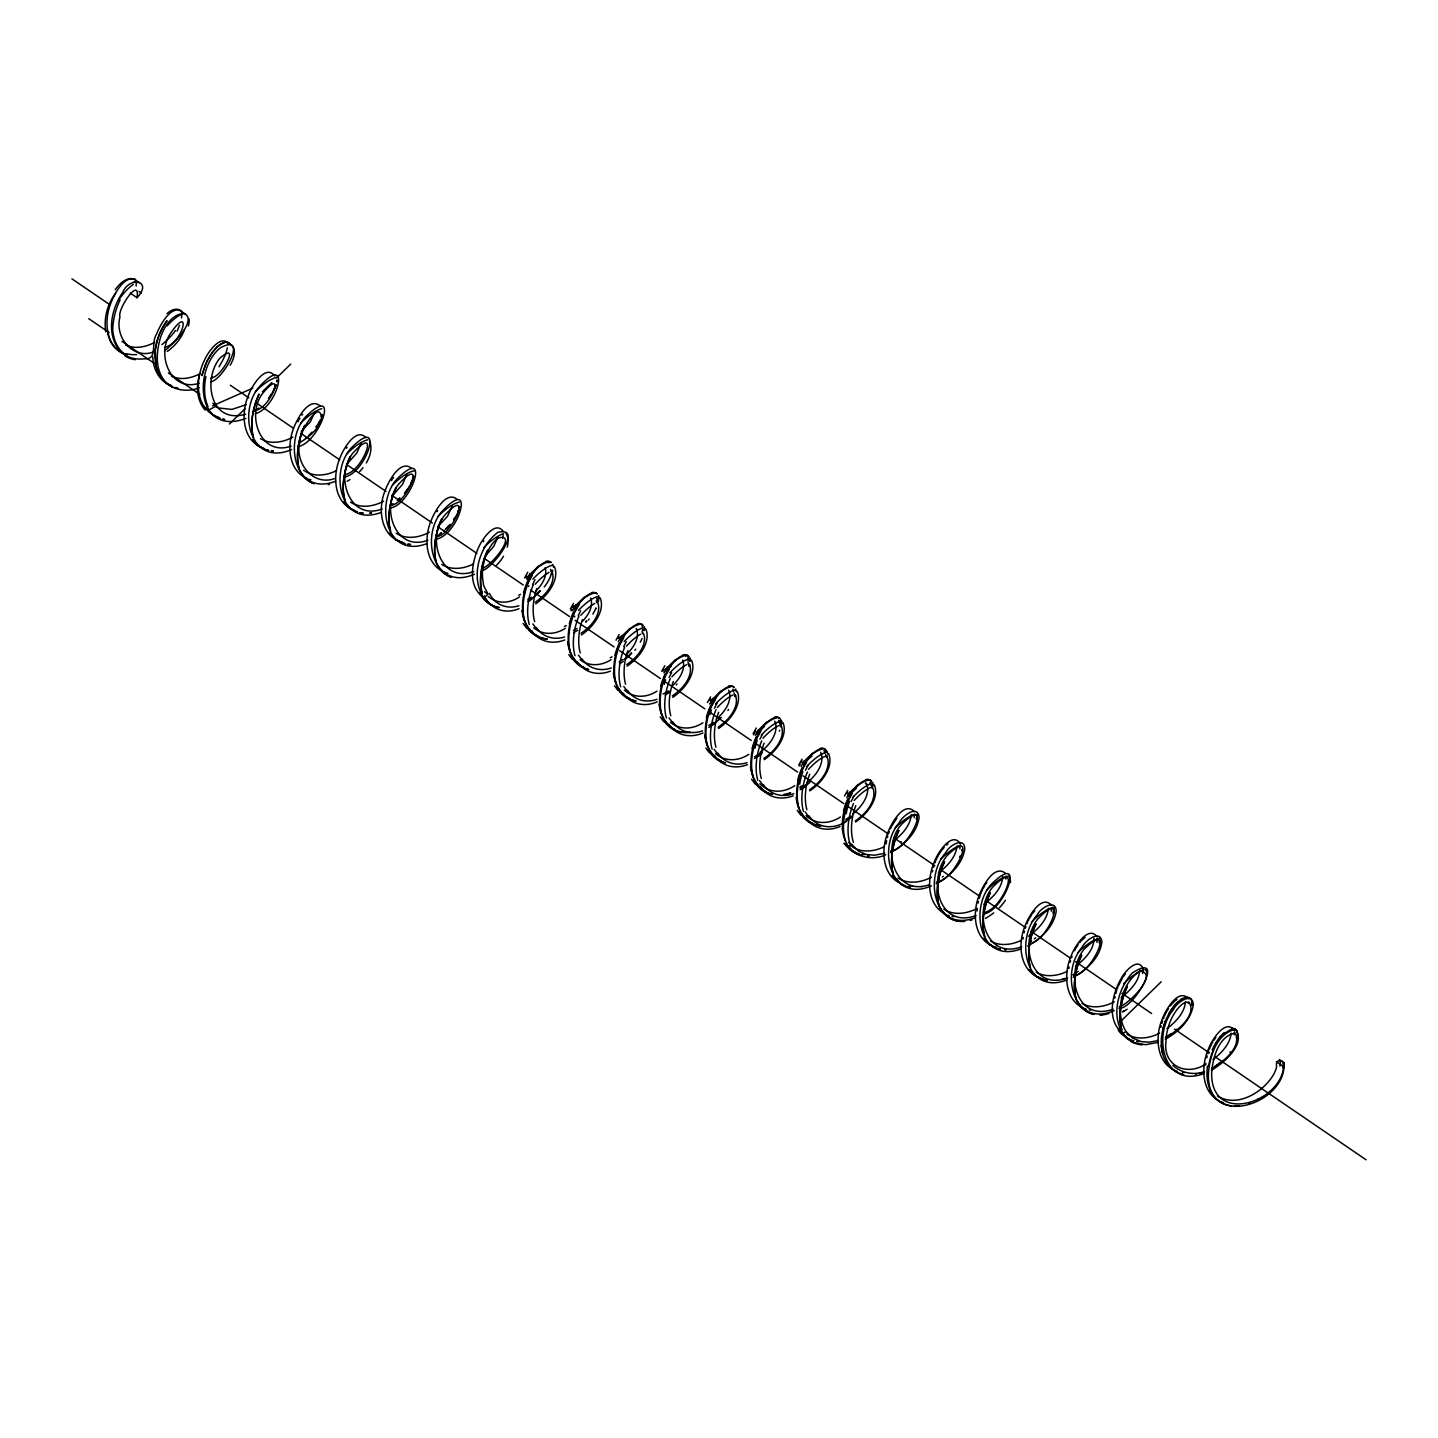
<?xml version="1.0" encoding="UTF-8"?>
<svg xmlns="http://www.w3.org/2000/svg" width="1438" height="1438" viewBox="0 0 1438 1438"><rect width="100%" height="100%" fill="white"/><g stroke="black" fill="none" stroke-linecap="round" stroke-linejoin="round"><path stroke-width="1.5" d="M911.279 814.753C910.29 826.167 901.302 835.154 892.674 841.787M957.007 845.957C956.018 857.372 947.013 866.341 938.385 872.974M1048.41 908.295C1047.295 920.248 1037.697 929.541 1028.476 936.228M1231.18 1033.167C1230.047 1044.276 1221.419 1053.047 1213.025 1059.608M254.706 410.513C271.117 408.913 286.575 364.317 262.291 393.832C246.311 415.133 260.17 457.068 291.141 446.122M960.296 845.113L959.847 848.869M1006.007 876.281L1005.755 879.031M1097.374 938.583L1096.924 942.357M1099.657 940.146L1099.405 942.897L1099.639 939.661M1143.066 969.751L1142.617 973.508M427.949 540.221C394.407 552.641 380.279 506.338 398.614 484.229C426.978 452.988 407.637 504.055 390.471 505.457M977.067 911.063L977.157 909.481M1205.673 1064.174C1186.62 1076.577 1162.839 1065.918 1165.966 1041.651C1166.2 1031.226 1169.454 1020.872 1175.188 1012.172C1177.398 1008.344 1186.17 998.619 1188.561 1003.454M277.049 380.027L276.815 381.915L276.995 380.531M1205.619 1064.911L1205.781 1063.401M155.304 350.566L156.023 365.917M167.006 320.8C155.663 336.276 150.235 358.817 160.175 376.289C161.29 381.699 182.896 393.149 166.736 383.119C159.097 375.839 156.688 364.659 157.389 354.449C161.398 296.821 219.726 304.694 164.453 351.016M406.936 473.893L402.568 484.354L393.545 494.402M155.358 350.099L155.663 347.852M1022.993 939.032L1023.191 937.432M503.192 535.224L502.581 538.261M914.478 815.706L914.119 817.683M916.761 817.269L916.401 819.247M1051.591 909.229L1051.25 911.207M916.725 817.521L916.473 818.923M886.078 843.944L886.635 840.763M1068.865 968.601L1069.117 967.001M1234.253 1034.695L1234.469 1031.819M155.753 347.295L156.814 342.28M452.413 505.619L447.47 516.386L438.033 526.38M361.082 443.281L356.822 453.042L347.798 463.108M1279.874 1066.223C1282.283 1058.062 1274.949 1059.824 1276.674 1066.583C1275.147 1073.611 1270.653 1079.579 1265.764 1084.683C1254.116 1096.583 1234.703 1105.552 1218.795 1096.763M1114.81 998.17L1115.097 996.588M413.784 476.104L413.443 477.47M459.405 507.578L459.621 506.571M962.112 850.397L962.31 849.391L962.004 850.829M314.778 412.293L310.32 421.819L301.297 431.436M1160.897 1027.307L1161.239 1025.815M932.363 871.931L932.705 870.367M978.074 903.1L978.415 901.536M1206.734 1057.865L1207.201 1055.887M497.836 537.363L493.737 546.368L485.846 555.463M1053.407 913.148L1053.892 907.917M1024.09 932.687L1024.485 931.141M1053.245 913.777L1053.91 908.151M202.65 372.927L201.985 375.678L205.149 365.396M321.519 416.804L322.22 414.504M156.958 341.741L157.569 339.548M202.776 372.478L206.802 361.657L212.465 352.274M887.354 837.635L887.785 836.089M1070.142 962.292L1070.573 960.746M1115.834 993.46L1116.733 990.405M1161.886 1023.371L1162.623 1020.962M335.162 478.405C312.316 487.015 293.514 461.508 300.308 440.477C298.151 434.402 319.703 398.488 321.321 417.326M933.532 867.276L933.999 865.748M979.242 898.444L980.213 895.425M1207.902 1053.461L1208.693 1051.088M130.211 293.046L137.059 297.72C153.291 280.554 129.51 275.844 122.751 292.327C111.427 308.595 106.16 333.077 119.102 349.901C125.034 357.163 134.992 360.075 144.088 358.781C158.557 360.057 150.397 342.747 156.544 334.263C159.798 325.276 172.254 302.304 183.003 312.675M157.749 339.009L158.45 336.869M276.078 384.863L275.521 386.445M413.173 478.351L411.933 481.586M458.884 509.519L458.003 511.928M1025.384 928.085L1025.887 926.575M276.024 385.042L274.029 389.788M413.119 478.548L410.549 484.408M458.812 509.717L457.967 511.982M158.647 336.348L159.438 334.263M888.756 833.087L889.295 831.613M1071.544 957.744L1072.083 956.27M1117.236 988.895L1117.775 987.439M1163.468 1018.625L1164.007 1017.259M935.042 862.782L935.617 861.344M980.752 893.951L981.327 892.513M1209.376 1049.237L1210.131 1047.439M159.618 333.814L160.535 331.711M205.328 364.946L206.227 362.879M1211.443 1068.65C1222.695 1062.287 1242.36 1047.206 1235.152 1033.113C1218.453 1036.043 1212.54 1058.386 1211.659 1073.215C1210.904 1126.709 1285.248 1101.939 1283.882 1062.628L1279.299 1059.5M1027.002 923.681L1027.595 922.279M1118.351 986.001L1122.341 978.146M275.179 387.307L274.083 389.68M1164.582 1015.911L1165.589 1013.754M137.059 297.72C140.331 275.197 116.945 309.619 119.983 316.881C114.483 336.51 131.954 359.428 153.039 352.166M532.563 584.565L534.99 579.658M571.012 610.773L571.803 609.065M578.202 615.662L580.646 610.755M623.715 646.633L626.213 641.69M890.481 828.773L891.111 827.389M936.21 859.942L936.839 858.576M981.92 891.111L982.549 889.745M160.714 331.297L161.703 329.302M669.101 677.46L671.654 672.445M206.443 362.448L207.378 360.507M1210.706 1046.109L1211.533 1044.419M714.452 708.269L717.095 703.164M753.584 734.872L755.327 731.349M759.929 739.186L762.607 734.027M799.258 765.987L800.121 764.189M805.514 770.247L808.228 765.07M851.188 801.379L853.902 796.203M319.793 420.849L320.368 419.662M959.577 857.174L960.153 855.97M411.556 482.431L410.693 484.157M1028.224 920.895L1028.889 919.565M526.11 577.932L526.919 576.296M298.026 421.783L298.637 420.579M663.116 671.097L663.979 669.425M524.618 577.86L527.782 572.198M526.901 579.424L530.065 573.762M529.184 580.97L532.348 575.326M570.311 609.029L573.474 603.367M572.594 610.575L575.757 604.931M574.876 612.139L578.058 606.476M616.003 640.198L619.185 634.535M618.304 641.743L621.468 636.099M620.587 643.307L623.75 637.645M661.714 671.348L664.877 665.704M663.996 672.912L667.16 667.25M666.279 674.476L669.443 668.814M707.406 702.517L710.57 696.873M709.689 704.081L712.871 698.419M711.972 705.645L715.153 699.982M753.117 733.686L756.28 728.023M755.399 735.249L758.563 729.587M757.682 736.795L760.846 731.151M798.809 764.854L801.973 759.192M801.092 766.418L804.255 760.756M803.375 767.964L806.538 762.32M844.501 796.023L847.683 790.361M846.802 797.569L849.966 791.925M849.085 799.133L852.249 793.488M1166.002 1012.927L1166.883 1011.291M456.259 515.559L456.889 514.355M207.593 360.075L208.636 358.152M161.937 328.853L162.728 327.361M891.758 826.059L896.899 818.024M937.504 857.246L938.187 855.952M1074.545 950.716L1075.229 949.44M983.215 888.414L984.599 885.88M1119.771 1027.325L1118.225 1030.219L1120.849 1033.473L1134.402 1042.712L1145.583 1044.689L1158.291 1042.352M572.612 607.429L573.474 605.847M1212.18 1043.179L1212.845 1041.993M273.579 390.651L272.591 392.412M319.29 421.819L318.301 423.581M618.304 638.472L619.167 636.89M709.653 700.342L710.57 698.724M272.753 392.143L273.454 390.902M318.463 423.293L319.146 422.071M1029.572 918.289L1031.747 914.676M801.02 762.446L801.973 760.81M846.73 793.596L847.665 791.943M162.925 327.001L164.022 325.15M299.266 419.411L299.913 418.278M410.207 485.019L409.147 486.799L409.866 485.631M208.87 357.738L209.948 355.959M137.167 281.111C125.897 271.854 114.339 294.035 110.852 303.076C103.913 320.171 105.1 345.965 124.603 354M938.888 854.711L939.607 853.507M1075.93 948.181L1078.14 944.73M1167.548 1010.123L1168.483 1008.631M455.558 516.799L453.995 519.298M436.972 511.712L437.637 510.616M391.496 480.616L392.161 479.519M1213.762 1040.465L1214.463 1039.368M272.052 393.293L270.883 395.091M454.857 517.968L453.689 519.747M985.318 884.676L986.81 882.429M210.164 355.599C213.938 349.955 223.357 337.283 230.601 344.419M164.507 324.377L166.772 321.105M271.189 394.641L271.998 393.383M317.708 424.552L316.018 427.068L316.594 426.241M346.414 448.314L347.079 447.272M483.168 541.731L483.851 540.688M1214.697 1039.009L1215.901 1037.301M940.344 852.357L941.099 851.26M1123.078 976.995L1125.379 973.832M406.019 491.275L408.284 488.129M392.844 478.495L393.545 477.488M1032.484 913.579L1034.803 910.596M269.607 396.87L270.254 395.971L268.421 398.416M301.944 415.169L302.627 414.234M406.487 490.664L407.421 489.387M1170.388 1005.881L1171.377 1004.641M212.698 351.986L216.725 347.421M941.854 850.2L944.191 847.377M404.473 493.18L405.516 491.922M1079.686 942.681L1080.459 941.746M1171.611 1004.335L1172.599 1003.203M450.184 524.331L445.546 529.238M311.992 432.083L308.451 435.732M448.728 526.002L446.211 528.591M1172.851 1002.951L1174.073 1001.693M1081.232 940.847L1085.079 937.36M229.379 424.03L245.107 408.662M262.417 391.747L271.854 382.526M276.581 377.906L290.746 364.066M1119.932 1022.094L1161.167 981.795M217.03 347.133L219.655 344.94M399.854 498.069L397.265 500.388M398.721 499.112L399.62 498.267M1174.325 1001.459L1175.547 1000.399M443.497 531.089L444.414 530.28M900.476 842.758L901.41 841.931M305.449 438.41L306.384 437.601M946.51 845.095L948.019 843.89M258.768 408.033L256.791 409.56M440.585 533.462L441.574 532.689L438.788 534.81M1175.781 1000.201L1176.967 999.338M1034.299 938.906L1035.702 937.828M212.051 377.673C222.063 376.612 241.278 339.817 219.816 358.242C202.668 379.111 209.786 424.749 245.754 414.162M942.285 877.054L943.292 876.299M984.095 904.16C992.795 897.402 1002.25 888.181 1002.681 876.479M1075.48 966.462C1084.216 959.595 1094.192 950.105 1093.941 938.151M1121.173 997.613C1129.873 990.854 1139.327 981.615 1139.723 969.913M257.42 409.093L254.526 411.142M1166.991 1028.673C1175.601 1022.005 1184.678 1012.981 1185.469 1001.513M219.888 344.778L224.903 342.298M391.639 504.648L393.095 503.642M1077.134 972.142L1078.356 971.279M531.988 599.035L528.016 601.587M577.699 630.204L573.726 632.756M623.391 661.372L619.419 663.925M669.083 692.523L665.111 695.093M714.794 723.691L708.772 727.412M760.486 754.86L754.465 758.563M806.197 786.029L800.157 789.732M851.889 817.197L845.868 820.9M210.649 381.861C223.16 380.099 249.547 331.926 220.176 347.906C192.854 370.303 196.7 436.631 245.97 418.422M299.374 442.886C309.583 436.828 320.692 427.733 322.058 415.187M436.487 536.374L437.529 535.673M1030.579 941.53L1031.621 940.829M255.335 413.677C277.75 407.889 292.435 350.045 258.696 387.451C237.288 412.994 251.093 467.224 291.626 449.519M435.84 536.769L437.332 535.817M1029.95 941.926L1031.423 940.973M212.482 377.277L210.595 378.446M851.44 816.083L845.868 819.318M805.729 784.878L800.175 788.096M759.983 753.638L754.483 756.819M938.115 879.876L939.176 879.193M1075.211 973.364L1076.271 972.699M714.219 722.307L708.772 725.417M668.454 690.959L663.08 693.997M799.923 787.017L801.937 785.795M622.708 659.665L619.185 661.714M345.138 476.805C366.42 472.94 385.654 412.958 350.764 448.476C329.23 473.048 340.339 528.195 381.322 512.341M390.794 507.902C412.023 504.037 431.292 444.072 396.439 479.627C374.941 504.235 386.085 559.364 427.068 543.564M531.269 597.255L527.782 599.287M576.98 628.424L573.474 630.473M436.541 539.124C459.297 534.397 476.248 474.091 441.412 512.09C420.04 537.686 433.917 591.863 474.45 574.211M482.305 570.401C492.048 569.322 524.618 526.056 497.854 532.348C479.052 546.476 470.657 576.225 483.006 597.004C492.892 595.404 482.862 588.591 483.33 582.947C482.072 577.105 482.197 571.03 483.276 565.17C485.361 555.05 489.657 544.625 497.979 538.082C519.244 532.15 489.441 568.477 482.054 568.082M164.489 347.511C184.28 342.532 191.739 301.513 169.72 334.569C156.508 355.528 170.816 392.52 199.181 383.227M1073.036 974.64L1074.132 974.029M297.936 446.553C319.38 443.533 341.525 381.034 305.108 417.326C283.592 441.897 294.682 497.045 335.683 481.245M983.466 914.083C1004.856 911.117 1027.145 848.618 990.728 884.837C969.212 909.391 980.231 964.574 1021.232 948.81M344.868 474.486C362.142 473.066 381.501 421.801 352.957 453.042C334.515 475.097 348.643 521.509 382.184 508.98M436.235 536.734C453.347 535.439 472.94 484.3 444.522 515.451C426.187 537.524 440.172 583.9 473.749 571.551M885.754 854.747C871.14 861.632 853.273 856.023 844.034 843.225L848.6 846.335L851.817 844.573L858.54 851.134L865.928 854.37L874.34 855.233L884.73 853.309M1158.417 1040.483L1149.465 1042.173L1141.377 1041.651L1132.695 1038.11L1126.008 1031.567L1122.808 1033.329C1106.343 1020.854 1111.88 994.97 1120.777 979.152C1123.905 972.663 1137.422 956.594 1142.94 968.151M1211.443 1070.249C1223.756 1063.185 1246.512 1043.862 1235.404 1029.41C1216.494 1033.257 1209.16 1057.577 1208.369 1074.707C1207.345 1130.61 1287.657 1103.323 1283.882 1062.628M983.412 912.519C1002.358 911.225 1023.982 854.639 992.148 887.731C973.256 911.063 984.599 960.35 1021.807 946.761M1029.123 943.688C1048.05 942.411 1069.71 885.826 1037.877 918.9C1018.967 942.232 1030.309 991.519 1067.517 977.948M154.765 342.316C146.029 347.061 135.064 349.326 125.681 345.12M200.475 373.485C191.847 378.158 181.062 380.441 171.751 376.432M1165.355 1039.279C1178.333 1031.999 1190.988 1020.135 1193.324 1004.803C1192.677 991.124 1176.248 1002.753 1173.48 1009.638C1151.874 1034.353 1163.378 1089.573 1204.397 1073.377M890.517 852.608C903.927 845.256 917.3 832.962 919.134 817.036C917.498 804.273 902.165 816.173 899.361 822.518C877.036 847.809 890.014 903.729 931.447 885.898M936.21 883.759C949.457 876.533 962.328 864.562 964.79 849.049C964.79 835.927 948.738 845.796 945.898 852.482C923.502 876.731 933.675 933.55 975.521 917.642M1027.595 946.078C1040.86 938.852 1053.712 926.899 1056.193 911.368C1056.193 898.247 1040.141 908.133 1037.319 914.82C1014.904 939.068 1025.096 995.869 1066.942 979.997M1073.323 977.265C1086.715 969.913 1100.088 957.636 1101.939 941.692C1100.286 928.93 1084.971 940.829 1082.167 947.193C1059.86 972.483 1072.838 1028.404 1114.252 1010.572M1119.016 1008.433C1134.366 1009.027 1166.901 950.5 1132.335 972.969C1116.787 989.686 1108.968 1022.13 1128.165 1038.847M246.15 404.689L231.931 409.417L218.288 407.943M292.849 437.134C283.789 442.059 272.339 444.378 262.651 439.866M429.279 532.24C419.321 537.668 406.127 539.843 396.151 533.264M383.658 501.161C373.664 506.589 360.471 508.728 350.495 502.15M610.251 657.777L612.067 656.86M518.759 595.278L520.556 594.361M564.469 626.483L566.266 625.566M1159.603 1033.185C1150.112 1038.074 1138.087 1040.159 1128.291 1034.929M1165.391 1037.679C1176.608 1031.657 1197.782 1015.066 1188.813 1001.783M890.607 850.954C908.474 851.098 934.394 792.931 901.554 824.316C881.368 846.245 892.908 896.737 928.93 884.909M931.536 877.18C921.381 882.537 908.115 884.622 898.031 878.061M936.3 882.087C954.149 882.213 980.033 824.082 947.229 855.466C927.492 878.582 938.151 929.308 976.096 915.593M977.247 908.367C967.109 913.723 953.843 915.808 943.741 909.229M1073.395 975.593C1091.244 975.755 1117.182 917.606 1084.36 948.972C1064.641 972.07 1075.265 1022.831 1113.228 1009.134M1114.306 1001.819C1104.528 1006.96 1091.963 1009.152 1081.951 1003.418M1119.106 1006.78C1127.626 1005.468 1159.675 973.149 1139.849 971.135C1121.281 983.394 1114.306 1012.424 1126.008 1031.567M473.533 563.93C463.827 568.873 451.262 570.616 441.718 564.361M336.546 470.603C327.145 475.331 315.228 477.146 305.755 471.646M884.388 846.712C874.52 851.53 861.919 853.147 852.303 846.874M1021.501 940.236C1012.01 944.856 1000.093 946.564 990.584 941.081M1067.194 971.387C1057.703 976.007 1045.768 977.714 1036.259 972.25M212.554 405.804L252.8 388.152M199.127 387.685C184.513 394.084 165.532 388.26 158.629 373.503M1063.042 978.972L1064.659 978.451M1062.862 979.026L1064.012 978.667M1204.487 1071.526C1193.648 1075.66 1181.281 1072.892 1172.797 1065.414M921.165 886.671L922.315 886.437M225.119 342.262L228.247 342.352L230.493 344.239M370.483 513.024L371.633 512.863M369.494 513.15L371.094 512.953M869.019 856.149L867.474 856.113L868.678 856.149M912.447 885.772L909.355 885.646M1006.115 949.637L1004.569 949.619L1005.773 949.637M271.836 450.867L273.364 450.975L271.297 450.813M865.173 854.567L862.135 854.298M1138.554 1041.525L1136.631 1041.328M1184.157 1072.676L1182.701 1072.55M408.392 544.319L410.567 544.463L407.421 544.193M363.239 513.204L360.237 512.791M362.7 513.15L359.536 512.647M224.526 419.519L222.423 419.141M910.02 887.012L907.917 886.635M1047.116 980.5L1043.988 979.889M223.142 419.285L224.634 419.537M910.128 887.03L907.18 886.455M1047.224 980.518L1044.276 979.961M1089.159 1009.889L1090.633 1010.123M952.064 916.401L953.556 916.653M177.647 388.17L174.951 387.523M177.593 388.152L174.825 387.487M1000.363 949.17L997.289 948.451M268.834 450.454L265.095 449.465M1000.039 949.116L997.163 948.397M1042.011 978.415L1043.467 978.739M268.133 450.31L264.574 449.285M405.228 543.816L395.81 539.735L389.321 533.121L396.511 540.203L404.491 543.636M862.225 855.466L860.194 854.945L861.488 855.304M1133.827 1040.842L1132.012 1040.357M446.517 572.881L447.937 573.277M857.767 853.345L859.205 853.741M994.898 946.869L996.318 947.265M309.458 479.429L310.896 479.825M402.298 542.18C380.639 536.698 377.637 509.016 384.863 491.257C388.242 481.91 399.998 458.848 411.61 468.321M127.281 354.898L125.915 354.485A37.891 30.647 -51.9 0 1 107.544 330.56M220.391 418.62L213.004 415.061L206.533 408.464L212.536 414.719L220.266 418.584M357.487 512.126L350.099 508.567L343.628 501.952L349.632 508.225L357.361 512.09M1042.981 979.602L1035.594 976.043L1029.123 969.446L1035.126 975.719L1042.856 979.566M1223.235 1102.64L1221.923 1102.191M216.599 416.571L217.983 417.02M263.729 448.225C242.447 441.43 240.613 413.767 248.181 396.079C250.877 387.307 265.581 363.113 274.658 376.019M905.76 886.078L903.028 885.071L904.897 885.79M947.804 915.233L949.188 915.7M1040.591 978.02C1019.308 971.243 1017.511 943.562 1025.06 925.91C1028.206 917.102 1041.274 894.023 1051.412 905.149M1086.265 1009.17C1065.001 1002.412 1063.185 974.73 1070.735 957.061C1073.449 948.271 1088.171 924.095 1097.248 937.001M1177.183 1071.364C1156.458 1064.336 1154.696 1037.319 1161.958 1019.848C1165.014 1010.932 1178.243 987.367 1188.507 998.673M171.643 385.654C159.51 381.915 152.949 368.919 152.77 356.876M1131.131 1040.069L1128.578 1039.045M859.187 854.621L851.979 850.775L846.317 844.771L851.206 850.164L856.383 852.878M996.282 948.127L993.424 946.959M445.115 572.414C424.965 564.649 423.761 538.064 431.041 520.754C434.528 511.874 446.193 489.999 457.194 499.399M858.666 854.442L853.507 851.871L848.6 846.335M902.093 884.064C881.925 876.299 880.685 849.714 887.947 832.404C891.093 823.597 904.143 800.517 914.298 811.625M993.514 946.402C973.346 938.637 972.124 912.052 979.386 894.742C982.873 885.862 994.485 863.968 1005.522 873.333M995.761 947.948L989.434 944.55L983.412 938.277L985.336 940.758M308.074 478.962C287.924 471.161 286.737 444.594 293.999 427.284C297.486 418.422 309.116 396.529 320.117 405.911M1221.491 1102.029C1201.287 1093.689 1200.658 1066.762 1208.297 1049.38C1211.191 1040.914 1225.446 1017.906 1234.307 1030.327M353.82 510.184C333.688 502.347 332.502 475.78 339.763 458.452C342.873 449.681 355.959 426.601 366.043 437.763M264.125 449.123L257.887 445.618L252.225 439.615L257.096 445.007L263.226 448.746M215.251 416.031C193.77 405.588 195.622 376.558 205.328 358.475C208.546 351.393 221.812 333.149 228.876 344.491M946.456 914.694C926.845 905.688 926.665 879.211 934.305 861.973C937.145 853.615 951.722 830.751 960.171 843.513M216.077 406.972L217.174 407.493M902.021 884.622L892.009 875.94L901.716 884.46M992.508 946.492L986.037 941.53M260.476 438.698L261.554 439.309M1127.913 1034.731L1126.817 1034.084M1218.417 1096.547L1217.357 1095.846M1276.333 1061.657L1282.606 1066.007M138.947 291.465L141.23 293.01M230.296 385.222L248.846 397.859M256.252 402.91L293.334 428.2M300.74 433.251L339.674 459.801M347.097 464.869L386.013 491.419M391.585 495.211L432.353 523.019M437.925 526.811L476.859 553.36M484.264 558.411L523.198 584.96M530.604 590.011L569.538 616.56M575.092 620.353L614.026 646.902M619.598 650.695L660.366 678.52M665.938 682.313L704.854 708.862M710.426 712.655L751.211 740.462M756.765 744.255L797.551 772.062M803.105 775.855L843.89 803.662M847.593 806.197L888.378 834.004M893.951 837.797L934.736 865.622M940.29 869.415L979.224 895.964M986.63 901.015L1025.564 927.564M1031.118 931.357L1070.052 957.906M1075.606 961.698L1116.391 989.506M1121.964 993.299L1151.622 1013.52M1174.469 1029.105L1209.484 1052.993M1215.002 1056.75L1366.1 1159.801M71.9 278.828L110.295 305M88.743 318.661L109.108 332.555M122.068 341.399L155.412 364.12M168.372 372.963L199.846 394.425M212.806 403.269L216.509 405.804L208.816 410.01L204.232 406.9M484.534 591.737L488.147 594.2M848.69 842.452L851.817 844.573M483.006 597.004C467.098 585.715 471.97 560.928 479.411 545.703C482.809 538.603 495.301 520.556 503.012 531.143M303.616 470.244L304.676 470.963M850.146 845.292L851.206 846.119M581.599 659.305L578.418 655.135M536.014 628.064L532.851 623.912M626.968 690.671L623.786 686.465M808.426 816.227L805.136 811.859M762.841 784.986L759.552 780.618M672.193 722.164L668.976 717.886M717.418 753.638L714.165 749.306M805.334 818.24L801.829 813.477M803.051 816.676L799.546 811.931M800.768 815.112L797.263 810.367M759.641 787.071L756.136 782.326M757.359 785.508L753.854 780.762M755.076 783.944L751.571 779.198M713.949 755.903L710.444 751.157M711.648 754.339L708.161 749.593M709.365 752.793L705.86 748.03M668.239 724.734L664.733 719.989M665.956 723.17L662.451 718.425M663.673 721.624L660.168 716.879M622.546 693.565L619.041 688.82M620.263 692.02L616.758 687.256M617.963 690.456L614.475 685.71M576.836 662.397L573.331 657.651M574.553 660.851L571.048 656.105M572.27 659.287L568.765 654.542M531.143 631.246L527.638 626.483M528.86 629.682L525.355 624.937M526.578 628.118L523.072 623.373M158.432 373.071L157.641 371.238M872.776 782.506L873.423 785.31M870.493 780.96L871.033 782.721M827.084 751.355L827.731 754.141M824.801 749.791L825.322 751.553M781.373 720.186L782.02 722.99M735.681 689.018L736.328 691.822M689.988 657.849L690.617 660.653M685.405 654.739L685.944 656.501M644.278 626.68L644.925 629.485M641.995 625.135L642.534 626.896M598.585 595.512L599.233 598.316M552.875 564.361L553.522 567.147M157.479 370.806L156.796 368.811M871.374 785.651L871.823 788.078M825.646 754.537L826.095 756.963M779.863 723.566L780.277 725.974M733.991 692.792L734.387 695.147M688.065 662.145L688.407 664.446M642.175 631.408L642.498 633.655M596.375 600.473L596.698 602.666M550.646 569.358L550.97 571.551M137.311 281.524L137.563 282.657M156.67 368.398L156.113 366.331M688.011 657.13L688.227 658.065M548.633 562.06L548.849 562.995M1191.635 1005.144L1191.671 1005.36A37.891 14.524 -43.2 0 0 1191.832 1002.915M916.797 814.429L916.851 815.58M865.532 782.919L865.586 783.818M1125.523 1037.158A37.891 30.701 -57.5 0 0 1131.634 1041.094A37.891 30.701 -57.6 0 1 1125.523 1037.158A37.909 30.288 -64.6 0 1 1120.759 1031.477M1127.284 986.378A37.891 18.946 -75.4 0 0 1121.82 1030.003A37.891 18.82 -75.3 0 1 1127.374 986.504M1142.365 1044.869A37.891 30.558 -50.2 0 1 1131.185 1041.705M1176.679 1029.302A37.891 22.774 -33.6 0 1 1176.266 1029.68M1190.916 999.266A37.891 13.248 -47.3 0 1 1191.94 1002.771M1190.97 999.158A37.891 12.457 -51.7 0 0 1188.579 997.415A37.891 12.241 -56.2 0 0 1185.289 997.469M1181.407 999.248A37.891 12.583 -60.7 0 1 1185.433 997.397M1177.237 1002.592A37.891 13.481 -65.1 0 1 1181.569 999.122M1177.362 1002.412A37.891 14.883 -69.1 0 0 1173.049 1007.355A37.891 16.681 -72.5 0 0 1169.094 1013.43M1177.362 1002.448A37.891 14.865 -69 0 0 1173.049 1007.373A37.891 16.663 -72.5 0 0 1169.112 1013.466M1161.562 1037.068A37.891 23.314 -77.9 0 1 1163.036 1028.601A37.891 21.031 -77.1 0 1 1165.661 1020.549A37.891 18.748 -75.2 0 1 1169.166 1013.305M1163.09 1028.619A37.891 21.013 -77.1 0 1 1165.679 1020.567M1161.383 1045.57A37.891 25.489 -77.4 0 1 1161.509 1037.086M1162.623 1053.677A37.891 28.976 -71.7 0 0 1165.535 1060.902A37.891 30.072 -66.3 0 0 1169.885 1066.924M1175.619 1071.382A37.891 30.647 -59.5 0 1 1169.795 1066.96M1182.521 1074.06A37.891 30.647 -52.1 0 1 1175.529 1071.436M1196.434 1074.869A37.891 30.09 -45.3 0 1 1195.373 1075.067M1183.78 1074.995A37.891 30.09 -45.3 0 1 1182.18 1074.635M1201.683 1072.856A37.891 27.448 -36.1 0 1 1199.813 1073.431M1220.107 1062.448A37.891 23.367 -33.5 0 1 1215.002 1066.313M1230.263 1051.843A37.891 18.838 -36.1 0 1 1229.921 1052.31M1237.507 1035.324A37.891 14.937 -42.2 0 1 1237.129 1038.2M1237.004 1031.226A37.891 13.535 -46.2 0 1 1237.615 1035.162M1237.075 1031.118A37.891 12.618 -50.5 0 0 1235.026 1028.907A37.891 12.241 -55 0 0 1231.935 1028.458M1223.576 1034.497A37.891 12.439 -59.6 0 1 1231.665 1029.374M1219.837 1037.158A37.891 14.452 -68 0 1 1224.223 1032.556M1215.793 1042.91A37.891 16.16 -71.6 0 1 1219.963 1036.96M1212.216 1049.83A37.891 18.173 -74.5 0 1 1215.883 1042.748M1208.639 1065.989A37.891 20.402 -76.7 0 1 1213.115 1050.513M1207.489 1066.007A37.891 24.931 -77.6 0 0 1206.985 1074.51A37.891 26.945 -76.1 0 0 1207.902 1082.742A37.891 28.598 -72.8 0 0 1210.329 1090.256M1210.257 1090.292A37.891 29.839 -67.8 0 0 1214.301 1096.637A37.891 30.54 -61.3 0 0 1219.694 1101.544A37.891 30.701 -54 0 0 1226.308 1104.708M1231.413 1105.822A37.891 30.288 -47 0 1 1226.201 1104.779M1239.43 1105.786A37.891 29.335 -41.1 0 1 1234.199 1106.092M1249.982 1103.054A37.891 27.915 -36.9 0 1 1248.867 1103.485M1258.592 1098.74A37.891 26.064 -34.4 0 1 1257.747 1099.261M1263.894 1096.637A37.891 23.979 -33.6 0 1 1263.067 1097.248M1283.055 1067.823A37.891 15.369 -41.3 0 1 1283.02 1068.164M1283.181 1067.661A37.891 13.859 -45.1 0 0 1283.002 1063.311A37.891 12.798 -49.3 0 0 1281.761 1060.867M205.167 410.064A37.891 30.18 -65.4 0 1 199.415 375.12M208.025 406.684A37.891 23.763 -77.9 0 1 205.922 376.558M255.299 391.693A37.891 12.618 -50.4 0 1 277.246 377.313M300.991 422.862A37.891 12.618 -50.4 0 1 321.806 408.716M304.694 425.396A37.891 18.946 -75.4 0 0 299.23 469.022A37.891 18.82 -75.3 0 1 304.784 425.522M313.736 483.563A37.891 30.36 -63.7 0 1 299.374 469.723M329.482 484.39A37.891 30.324 -64.1 0 1 328.206 484.678M314.059 483.689A37.891 30.324 -64.1 0 1 299.428 469.687M369.782 441.502A37.891 24.122 -33.6 0 1 366.295 462.946M363.005 467.709A37.891 24.122 -33.6 0 1 359.518 471.664M349.973 479.573A37.891 24.122 -33.6 0 1 347.187 481.317M346.684 454.013A37.891 12.618 -50.4 0 1 367.984 439.776M350.387 456.565A37.891 18.946 -75.4 0 0 344.94 500.19A37.891 18.82 -75.3 0 1 350.477 456.673M392.394 485.181A37.891 12.618 -50.4 0 1 414.36 470.819M438.087 516.35A37.891 12.618 -50.4 0 1 459.387 502.096M436.325 562.51A37.891 18.946 -75.4 0 1 441.79 518.884M436.343 562.492A37.891 18.82 -75.3 0 1 441.879 519.01M450.831 577.051A37.891 30.36 -63.7 0 1 436.469 563.229A37.891 30.324 -64.1 0 0 451.155 577.195M506.212 533.498A37.891 24.122 -33.6 0 1 507.308 547.177M503.516 556.218A37.891 24.122 -33.6 0 1 495.643 566.159M483.797 547.519A37.891 12.618 -50.4 0 1 503.713 533.624M482.359 593.301A37.891 18.946 -75.4 0 1 487.859 550.43M482.054 593.66A37.891 18.82 -75.3 0 1 487.572 550.179M492.533 605.128A37.891 30.324 -64.1 0 1 481.155 594.847M499.004 607.519A37.891 30.468 -49 0 1 492.317 605.47A37.891 30.468 -49 0 0 499.471 607.591M539.951 590.551A37.891 22.774 -33.6 0 1 535.547 594.793M551.167 574.445A37.891 19.359 -35.6 0 1 544.229 586.974M552.21 570.275A37.891 15.153 -41.7 0 1 551.203 574.068M552.713 570.383A37.891 15.135 -41.8 0 1 551.94 573.636M546.224 561.305A37.891 12.331 -53.1 0 1 550.952 562.33M537.686 567.309A37.891 12.475 -59.9 0 1 546.206 561.827M545.901 561.791A37.891 12.618 -50.4 0 1 551.203 562.546M530.64 575.775A37.891 14.739 -68.7 0 1 538.243 566.212M529.939 578.058A37.891 14.757 -68.8 0 1 538.261 566.949M530.209 577.681A37.891 18.82 -75.3 0 0 524.151 593.013A37.891 23.601 -77.9 0 0 522.569 610.143M523.594 592.851A37.891 20.186 -76.5 0 1 527.926 580.628M525.966 624.326A37.891 27.807 -74.7 0 1 522.03 610.485M527.135 625.854A37.891 27.825 -74.7 0 1 522.407 610.359M526.937 626.141A37.891 30.324 -64.1 0 0 538.243 636.297A37.891 30.629 -59.8 0 1 529.04 629.485M546.764 638.957A37.891 30.468 -49 0 1 538.908 637.034M586.452 620.839A37.891 22.774 -33.6 0 1 585.661 621.719M595.979 608.094A37.891 19.359 -35.6 0 1 595.602 608.957M589.185 619.077A37.891 19.359 -35.6 0 1 588.394 620.012M598.1 598.244A37.891 15.153 -41.7 0 1 597.902 601.444M591.935 592.474A37.891 12.331 -53.1 0 1 596.662 593.499M583.379 598.478A37.891 12.475 -59.9 0 1 591.899 592.977M591.593 592.959A37.891 12.618 -50.4 0 1 597.219 593.984M576.332 606.944A37.891 14.739 -68.7 0 1 583.936 597.363M575.631 609.227A37.891 14.757 -68.8 0 1 583.954 598.118M575.901 608.849A37.891 18.82 -75.3 0 0 569.843 624.182A37.891 23.601 -77.9 0 0 568.28 641.312M569.286 624.02A37.891 20.186 -76.5 0 1 573.636 611.797M571.659 655.494A37.891 27.807 -74.7 0 1 567.722 641.654M572.827 657.022A37.891 27.825 -74.7 0 1 568.1 641.528M572.648 657.31A37.891 30.324 -64.1 0 0 583.936 667.448A37.891 30.629 -59.8 0 1 574.751 660.635M588.394 669.443A37.891 30.468 -49 0 1 583.702 667.807A37.891 30.468 -49 0 0 588.735 669.515M631.354 652.888A37.891 22.774 -33.6 0 1 624.038 659.485M642.013 638.418A37.891 19.359 -35.6 0 1 640.269 642.265M635.722 649.203A37.891 19.359 -35.6 0 1 634.877 650.246M643.811 629.413A37.891 15.153 -41.7 0 1 643.829 630.617M637.627 623.643A37.891 12.331 -53.1 0 1 642.355 624.649M629.089 629.646A37.891 12.475 -59.9 0 1 637.609 624.146M637.286 624.128A37.891 12.618 -50.4 0 1 643.217 625.458M622.043 638.113A37.891 14.739 -68.7 0 1 629.646 628.532M621.342 640.395A37.891 14.757 -68.8 0 1 629.664 629.287M615.554 655.351A37.891 18.82 -75.3 0 1 621.611 640.018M614.979 655.189A37.891 20.186 -76.5 0 1 619.329 642.966M613.972 672.481A37.891 23.601 -77.9 0 1 615.482 655.315M617.369 686.663A37.891 27.807 -74.7 0 1 613.415 672.822M618.538 688.191A37.891 27.825 -74.7 0 1 613.792 672.696M618.34 688.478A37.891 30.324 -64.1 0 0 629.628 698.616A37.891 30.629 -59.8 0 1 620.443 691.804M636.099 701.025A37.891 30.468 -49 0 1 629.413 698.976A37.891 30.468 -49 0 0 635.488 700.899M677.064 684.057A37.891 22.774 -33.6 0 1 676.22 684.919M689.377 659.467A37.891 15.153 -41.7 0 1 689.521 661.156M689 665.237A37.891 15.153 -41.7 0 1 688.802 665.992M682.996 655.279A37.891 12.618 -50.4 0 1 689.197 656.95M683.32 654.811A37.891 12.331 -53.1 0 1 688.047 655.818M674.782 660.815A37.891 12.475 -59.9 0 1 683.302 655.315M667.735 669.281A37.891 14.739 -68.7 0 1 675.339 659.7M667.034 671.564A37.891 14.757 -68.8 0 1 675.357 660.455M667.304 671.169A37.891 18.82 -75.3 0 0 661.246 686.519A37.891 23.601 -77.9 0 0 659.665 703.631M660.689 686.357A37.891 20.186 -76.5 0 1 665.021 674.134M663.062 717.832A37.891 27.807 -74.7 0 1 659.125 703.991M664.23 719.342A37.891 27.825 -74.7 0 1 659.503 703.865M664.05 719.647A37.891 30.324 -64.1 0 0 675.339 729.785A37.891 30.629 -59.8 0 1 666.154 722.972M689.072 732.499A37.891 30.468 -49 0 0 690.258 732.409A37.891 30.468 -49 0 1 676.004 730.522M683.374 732.391A37.891 30.468 -49 0 1 675.105 730.144M720.186 717.796A37.891 22.774 -33.6 0 1 719.288 718.623M734.872 695.65A37.891 15.153 -41.7 0 1 734.692 696.387M729.03 685.962A37.891 12.331 -53.1 0 1 733.757 686.987M720.492 691.984A37.891 12.475 -59.9 0 1 728.994 686.483M728.689 686.447A37.891 12.618 -50.4 0 1 734.315 687.472M713.446 700.45A37.891 14.739 -68.7 0 1 721.031 690.869M712.727 702.733A37.891 14.757 -68.8 0 1 721.049 691.606M712.996 702.337A37.891 18.82 -75.3 0 0 706.957 717.688A37.891 23.601 -77.9 0 0 705.375 734.8M706.382 717.526A37.891 20.186 -76.5 0 1 710.731 705.303M708.754 749A37.891 27.807 -74.7 0 1 704.818 735.142M709.923 750.51A37.891 27.825 -74.7 0 1 705.195 735.034M709.743 750.816A37.891 30.324 -64.1 0 0 721.031 760.954A37.891 30.629 -59.8 0 1 711.846 754.141M725.507 762.931A37.891 30.468 -49 0 1 720.815 761.313A37.891 30.468 -49 0 0 724.788 762.733M762.122 752.218A37.891 22.774 -33.6 0 1 761.133 752.991M779.666 730.27A37.891 19.359 -35.6 0 1 779.378 731.169M780.528 720.815A37.891 15.153 -41.7 0 1 780.564 726.819M774.723 717.131A37.891 12.331 -53.1 0 1 779.45 718.155M766.184 723.134A37.891 12.475 -59.9 0 1 774.705 717.652M774.399 717.616A37.891 12.618 -50.4 0 1 780.313 718.946M759.138 731.6A37.891 14.739 -68.7 0 1 766.742 722.038M758.437 733.901A37.891 14.757 -68.8 0 1 766.76 722.775M752.649 748.856A37.891 18.82 -75.3 0 1 758.707 733.506M752.074 748.677A37.891 20.186 -76.5 0 1 756.424 736.472M751.067 765.969A37.891 23.601 -77.9 0 1 752.595 748.803M754.465 780.151A37.891 27.807 -74.7 0 1 750.51 766.31M755.633 781.679A37.891 27.825 -74.7 0 1 750.906 766.184M755.435 781.984A37.891 30.324 -64.1 0 0 766.742 792.122A37.891 30.629 -59.8 0 1 757.538 785.31M772.188 794.315A37.891 30.468 -49 0 1 766.508 792.464A37.891 30.468 -49 0 0 772.583 794.405M790.594 792.733A37.891 28.203 -37.6 0 1 783.854 794.423M809.756 782.542A37.891 24.122 -33.6 0 1 800.822 788.923M810.69 780.96A37.891 22.774 -33.6 0 1 809.756 781.787M826.58 755.921A37.891 15.153 -41.7 0 1 826.508 756.586M820.091 748.785A37.891 12.618 -50.4 0 1 826.293 750.456M820.433 748.299A37.891 12.331 -53.1 0 1 825.16 749.324M811.877 754.303A37.891 12.475 -59.9 0 1 820.397 748.821M804.831 762.769A37.891 14.739 -68.7 0 1 812.434 753.206M804.13 765.07A37.891 14.757 -68.8 0 1 812.452 753.943M798.342 780.025A37.891 18.82 -75.3 0 1 804.399 764.674M797.784 779.845A37.891 20.186 -76.5 0 1 802.134 767.622M796.76 797.137A37.891 23.601 -77.9 0 1 798.288 779.971M800.157 811.32A37.891 27.807 -74.7 0 1 796.221 797.479M801.326 812.847A37.891 27.825 -74.7 0 1 796.598 797.353M801.146 813.153A37.891 30.324 -64.1 0 0 812.434 823.291A37.891 30.629 -59.8 0 1 803.249 816.478M820.954 825.951A37.891 30.468 -49 0 1 812.2 823.632A37.891 30.468 -49 0 0 820.469 825.897M872.309 785.238A37.891 15.153 -41.7 0 1 872.273 787.089M866.125 779.468A37.891 12.331 -53.1 0 1 870.853 780.492M857.587 785.472A37.891 12.475 -59.9 0 1 866.107 779.971M865.784 779.953A37.891 12.618 -50.4 0 1 871.716 781.283M850.541 793.938A37.891 14.739 -68.7 0 1 858.144 784.375M849.822 796.221A37.891 14.757 -68.8 0 1 858.144 785.112M844.052 811.176A37.891 18.82 -75.3 0 1 850.092 795.843M843.477 811.014A37.891 20.186 -76.5 0 1 847.827 798.791M842.47 828.306A37.891 23.601 -77.9 0 1 843.98 811.14M847.036 844.016A37.891 27.825 -74.7 0 1 842.291 828.468M895.083 828.018A37.891 12.618 -50.4 0 1 914.999 814.106M898.786 830.553A37.891 18.946 -75.4 0 0 893.322 874.178A37.891 18.82 -75.3 0 1 898.876 830.661M940.794 859.169A37.891 12.618 -50.4 0 1 960.692 845.274M944.478 861.721A37.891 18.946 -75.4 0 0 939.032 905.347A37.891 18.82 -75.3 0 1 944.568 861.829M972.016 919.889A37.891 30.36 -63.7 0 1 970.219 920.428M964.898 921.399A37.891 30.36 -63.7 0 1 939.176 906.048A37.891 30.324 -64.1 0 0 958.229 921.165M1008.667 875.886A37.891 23.997 -33.5 0 1 1010.626 882.375M1005.396 900.206A37.891 23.997 -33.5 0 1 999.248 907.899M993.766 912.824A37.891 23.997 -33.5 0 1 985.336 918.415M986.486 890.338A37.891 12.618 -50.4 0 1 1007.301 876.191M1032.178 921.506A37.891 12.618 -50.4 0 1 1053.479 907.252M1035.881 924.041A37.891 18.946 -75.4 0 0 1030.417 967.666A37.891 18.82 -75.3 0 1 1035.971 924.167M1077.889 952.675A37.891 12.618 -50.4 0 1 1099.836 938.313M1081.592 955.209A37.891 18.946 -75.4 0 0 1076.127 998.835A37.891 18.82 -75.3 0 1 1081.682 955.335M1101.993 1014.886A37.891 30.36 -63.7 0 1 1100.25 1014.976M1093.635 1014.293A37.891 30.36 -63.7 0 1 1076.271 999.554M1108.914 1013.484A37.891 30.324 -64.1 0 1 1100.088 1015.03M1094.192 1014.455A37.891 30.324 -64.1 0 1 1076.325 999.518M1124.66 1010.644A37.891 23.997 -33.5 0 1 1122.467 1011.885A37.891 24.122 -33.6 0 0 1127.14 1009.206M1123.581 983.844A37.891 12.618 -50.4 0 1 1144.199 969.751M519.028 608.705A37.891 30.306 -64.3 0 1 484.426 595.943M554.367 566.662A37.891 22.774 -33.6 0 1 535.727 603.852M532.761 579.244A37.891 12.331 -53.1 0 1 552.354 565.26M529.292 624.523A37.891 20.186 -76.5 0 1 533.228 584.996M564.703 639.982A37.891 30.629 -59.8 0 1 531.718 630.725M600.059 597.831A37.891 22.774 -33.6 0 1 581.419 635.021M578.471 610.413A37.891 12.331 -53.1 0 1 598.064 596.428M574.984 655.692A37.891 20.186 -76.5 0 1 578.939 616.165M610.413 671.151A37.891 30.629 -59.8 0 1 577.411 661.893M645.752 628.999A37.891 22.774 -33.6 0 1 627.112 666.189M624.164 641.582A37.891 12.331 -53.1 0 1 643.757 627.597M620.695 686.861A37.891 20.186 -76.5 0 1 624.631 647.334M657.274 701.834A37.891 30.629 -59.8 0 1 623.103 693.062M691.462 660.168A37.891 22.774 -33.6 0 1 672.822 697.358M669.874 672.75A37.891 12.331 -53.1 0 1 689.467 658.766M666.387 718.011A37.891 20.186 -76.5 0 1 670.324 678.502M702.966 733.003A37.891 30.629 -59.8 0 1 668.814 724.231M737.155 691.336A37.891 22.774 -33.6 0 1 718.515 728.527M715.567 703.919A37.891 12.331 -53.1 0 1 735.16 689.916M712.098 749.18A37.891 20.186 -76.5 0 1 716.034 709.671M747.508 764.639A37.891 30.629 -59.8 0 1 714.506 755.399M782.847 722.487A37.891 22.774 -33.6 0 1 764.225 759.695M761.259 735.088A37.891 12.331 -53.1 0 1 780.852 721.085M757.79 780.349A37.891 20.186 -76.5 0 1 761.727 740.84M793.201 795.807A37.891 30.629 -59.8 0 1 760.217 786.55M828.558 753.656A37.891 22.774 -33.6 0 1 809.918 790.846M806.97 766.238A37.891 12.331 -53.1 0 1 826.562 752.254A37.891 15.135 -41.8 0 0 826.491 751.84M803.483 811.517A37.891 20.186 -76.5 0 1 807.437 772.008M840.062 826.508A37.891 30.629 -59.8 0 1 805.909 817.719M874.25 784.824A37.891 22.774 -33.6 0 1 855.61 822.015M852.662 797.407A37.891 12.331 -53.1 0 1 872.255 783.422M850.164 844.322A37.891 20.186 -76.5 0 1 853.543 803.5M518.92 605.722A33.056 27.376 -66.5 0 1 489.369 593.301M551.779 571.12A33.056 19.701 -29.8 0 1 535.278 602.145M535.17 584.205A33.056 9.059 -52.7 0 1 549.064 572.36M534.648 621.683A33.056 17.076 -79.9 0 1 536.823 588.555M564.577 636.998A33.074 27.717 -61 0 1 536.446 627.687M597.507 602.234A33.092 19.737 -29.8 0 1 580.97 633.313M580.826 615.284A33.128 9.113 -52.7 0 1 594.811 603.421M580.233 652.924A33.164 17.112 -79.8 0 1 582.444 619.652M611.276 667.933A33.218 27.789 -61 0 1 582.031 658.928M643.307 633.223A33.272 19.88 -30 0 1 626.662 664.554M626.393 646.165A33.344 9.275 -52.7 0 1 640.683 634.194M625.584 684.272A33.434 17.274 -79.5 0 1 627.939 650.641M656.914 699.335A33.523 27.969 -61 0 1 627.417 690.276M689.233 664.014A33.631 20.132 -30.4 0 1 672.373 695.848M671.87 676.867A33.757 9.581 -52.7 0 1 686.717 664.662M670.755 715.711A33.883 17.544 -79.1 0 1 673.308 681.486M702.517 730.846A34.009 28.257 -60.9 0 1 672.66 721.75M735.195 694.716A34.117 20.438 -30.8 0 1 718.119 727.197M717.346 707.514A34.242 9.904 -52.7 0 1 732.769 695.057M715.926 747.167A34.35 17.867 -78.8 0 1 718.641 712.277M747.059 762.679A34.44 28.526 -60.7 0 1 717.904 753.206M781.104 725.525A34.53 20.689 -31.1 0 1 763.866 758.509M762.877 738.323A34.602 10.138 -52.8 0 1 778.713 725.669M761.295 778.497A34.656 18.101 -78.6 0 1 764.099 743.194M793.794 793.65A34.71 28.706 -60.6 0 1 763.308 784.555M826.904 756.514A34.746 20.797 -31.3 0 1 809.594 789.75M808.516 769.348A34.782 10.264 -52.9 0 1 824.531 756.586M806.88 809.738A34.8 18.191 -78.5 0 1 809.702 774.255M846.712 821.206A34.818 28.778 -60.5 0 1 808.911 815.795M872.632 787.611A34.836 20.833 -31.4 0 1 855.322 820.936M854.19 800.463A34.836 10.282 -52.9 0 1 870.278 787.682M853.453 842.398A34.836 18.227 -78.5 0 1 855.79 805.711M519.478 596.896A33.056 27.376 -66.5 0 1 488.237 596.446M545.146 567.722A33.056 19.701 -29.8 0 1 535.871 590.964M527.944 579.28A33.056 9.059 -52.7 0 1 530.496 576.602M528.663 586.47A33.074 17.076 -79.9 0 1 528.878 585.751M565.296 628.352A33.092 27.735 -61 0 1 533.768 627.849M590.623 598.064A33.11 19.737 -29.8 0 1 582.552 621.198M574.948 609.011A33.146 9.095 -52.7 0 1 579.37 604.661M574.553 616.902A33.182 17.13 -79.8 0 1 574.787 616.183M611.078 659.665A33.236 27.825 -61 0 1 580.107 659.7M636.225 628.388A33.29 19.88 -29.9 0 1 626.429 654.38M621 639.658A33.38 9.239 -52.7 0 1 622.294 638.346M656.968 691.157A33.577 28.041 -61 0 1 624.38 690.096M682.691 660.078A33.685 20.15 -30.2 0 1 672.391 685.782M665.776 671.528A33.793 9.527 -52.7 0 1 671.133 666.297M664.284 684.326A33.919 17.562 -79.3 0 1 665.542 679.797M702.948 722.775A34.045 28.329 -60.9 0 1 670.593 722.397M728.617 690.222A34.17 20.474 -30.7 0 1 716.286 719.144M710.803 703.11A34.278 9.868 -52.7 0 1 716.412 697.556M709.977 714.686A34.386 17.867 -78.9 0 1 711.343 710.084M748.892 754.321A34.476 28.58 -60.7 0 1 715.459 753.494M774.723 721.175A34.566 20.707 -31 0 1 759.947 752.416M756.532 734.027A34.62 10.12 -52.8 0 1 764.531 726.424M754.986 748.191A34.692 18.101 -78.6 0 1 757.215 740.39M794.729 785.705A34.728 28.724 -60.6 0 1 759.785 783.728M820.631 752.236A34.764 20.815 -31.3 0 1 806.988 782.793M803.015 764.279A34.782 10.246 -52.9 0 1 811.913 756.172M799.726 784.231A34.8 18.191 -78.5 0 1 802.871 771.505M840.475 816.946A34.818 28.778 -60.5 0 1 806.071 815.652M866.395 783.368A34.836 20.833 -31.4 0 1 852.752 813.998M847.953 796.221A34.836 10.282 -52.9 0 1 856.491 788.186M846.173 813.818A34.836 18.227 -78.5 0 1 849.552 801.469M491.562 605.254A37.891 30.306 -64.3 0 1 479.861 592.833M528.195 576.135A37.891 12.331 -53.1 0 1 547.788 562.15M524.726 621.414A37.891 20.186 -76.5 0 1 528.663 581.887M538.1 636.926A37.891 30.629 -59.8 0 1 527.135 627.615M596.626 598.424A37.891 22.774 -33.6 0 1 596.734 599.035M573.906 607.303A37.891 12.331 -53.1 0 1 593.481 593.319M570.419 652.564A37.891 20.186 -76.5 0 1 574.355 613.055M581.995 667.214A37.891 30.629 -59.8 0 1 572.845 658.784M642.337 629.574A37.891 22.774 -33.6 0 1 642.498 630.851M619.598 638.472A37.891 12.331 -53.1 0 1 639.191 624.469M616.129 683.733A37.891 20.186 -76.5 0 1 620.066 644.224M628.586 698.85A37.891 30.629 -59.8 0 1 618.538 689.934M687.634 659.017A37.891 22.774 -33.6 0 1 688.029 660.743M665.291 669.623A37.891 12.331 -53.1 0 1 684.883 655.638M661.822 714.902A37.891 20.186 -76.5 0 1 665.758 675.393M674.296 730.001A37.891 30.629 -59.8 0 1 664.248 721.103M732.985 689.162A37.891 22.774 -33.6 0 1 733.614 691.319M711.001 700.791A37.891 12.331 -53.1 0 1 730.594 686.807M707.514 746.07A37.891 20.186 -76.5 0 1 711.468 706.543M721.84 761.978A37.891 30.629 -59.8 0 1 709.941 752.272M778.677 720.33A37.891 22.774 -33.6 0 1 779.432 723.08M756.694 731.96A37.891 12.331 -53.1 0 1 776.286 717.975M753.224 777.239A37.891 20.186 -76.5 0 1 757.161 737.712M764.8 791.889A37.891 30.629 -59.8 0 1 755.633 783.44M823.992 750.546A37.891 22.774 -33.6 0 1 824.873 753.081M802.404 763.129A37.891 12.331 -53.1 0 1 821.979 749.144M798.917 808.408A37.891 20.186 -76.5 0 1 802.853 768.881M816.191 825.268A37.891 30.629 -59.8 0 1 801.343 814.609M870.08 782.649A37.891 22.774 -33.6 0 1 870.709 784.806M848.096 794.297A37.891 12.331 -53.1 0 1 867.689 780.313M845.58 841.212A37.891 20.186 -76.5 0 1 848.977 800.391M227.33 347.708A37.891 12.475 -51.6 0 1 219.007 366.78M230.871 344.707A37.891 18.155 -36.9 0 1 230.17 365.27M166.952 313.664A37.891 16.645 -72.4 0 1 182.734 312.549M167.042 325.923A37.891 12.241 -56.5 0 1 181.997 314.149M181.709 313.196A37.891 12.241 -55.9 0 1 181.44 317.87M179.462 325.276A37.891 12.241 -55.9 0 1 177.09 331.135M188.917 318.625A37.891 16.231 -39.7 0 1 188.396 326.013M182.177 312.675A37.891 16.231 -39.7 0 1 185.52 313.879M175.508 330.488A37.891 16.447 -39.3 0 1 161.883 344.635M136.682 354.593A37.891 25.363 -34 0 1 126.49 353.73M125.717 354.737A37.891 27.574 -75.1 0 1 112.703 329.014M135.226 359.716A37.891 30.593 -51.1 0 1 124.962 355.941M105.801 331.801A37.891 27.376 -75.4 0 1 115.543 293.442M112.757 328.367A37.891 18.856 -75.3 0 1 120.127 299.841M115.22 289.757A37.891 18.604 -75 0 1 134.795 279.314M118.635 300.021A37.891 12.583 -60.7 0 1 133.231 284.49M135.064 279.17A37.891 12.511 -60.2 0 1 136.161 286.054M132.889 282.423A37.891 14.434 -43.4 0 1 139.504 282.549M540.329 590.91A37.891 24.122 -33.6 0 1 527.818 601.21M547.393 639.011A37.891 30.468 -49 0 1 538.98 637.052M586.866 621.108A37.891 24.122 -33.6 0 1 586.021 622.079M595.889 608.274A37.891 19.341 -35.6 0 1 592.851 614.026M598.442 597.579A37.891 15.135 -41.8 0 1 598.424 601.551M631.713 653.247A37.891 24.122 -33.6 0 1 625.925 658.748M644.224 629.323A37.891 15.135 -41.8 0 1 644.278 629.934M670.557 690.779A37.891 24.122 -33.6 0 1 667.232 693.224M689.827 659.898A37.891 15.135 -41.8 0 1 689.97 661.103M689.683 664.662A37.891 15.135 -41.8 0 1 689.305 666.279M721.319 717.472A37.891 24.122 -33.6 0 1 711.774 725.147M728.599 709.509A37.891 19.341 -35.6 0 1 727.88 710.498M735.519 695.057A37.891 15.135 -41.8 0 1 735.213 696.621M761.96 753.117A37.891 24.122 -33.6 0 1 756.316 757.035M780.582 720.204A37.891 15.135 -41.8 0 1 781.211 726.226M789.947 793.452A37.891 28.203 -37.5 0 1 788.725 793.812M827.066 755.939A37.891 15.135 -41.8 0 1 827.012 756.64M850.02 817.88A37.891 24.122 -33.6 0 1 848.869 818.635M872.632 784.573A37.891 15.135 -41.8 0 1 872.794 786.424M184.406 329.769A37.891 25.111 -33.8 0 1 167.365 351.411M1165.93 1037.229A37.891 24.985 -33.8 0 0 1170.802 1034.03A37.891 25.003 -33.8 0 1 1165.966 1037.229M1161.329 1045.624A37.891 27.412 -75.4 0 0 1162.677 1053.641A37.891 27.394 -75.4 0 1 1161.347 1045.606M258.984 394.228A37.891 18.946 -75.4 0 0 253.537 437.853A37.891 18.82 -75.3 0 1 259.074 394.354M396.097 487.734A37.891 18.946 -75.4 0 0 390.633 531.341A37.891 18.82 -75.3 0 1 396.187 487.841M990.189 892.872A37.891 18.946 -75.4 0 0 984.724 936.498A37.891 18.82 -75.3 0 1 990.279 892.998M1147.218 973.041A37.891 23.997 -33.5 0 0 1145.762 969.374A37.891 24.122 -33.6 0 1 1147.236 973.023"/></g></svg>
